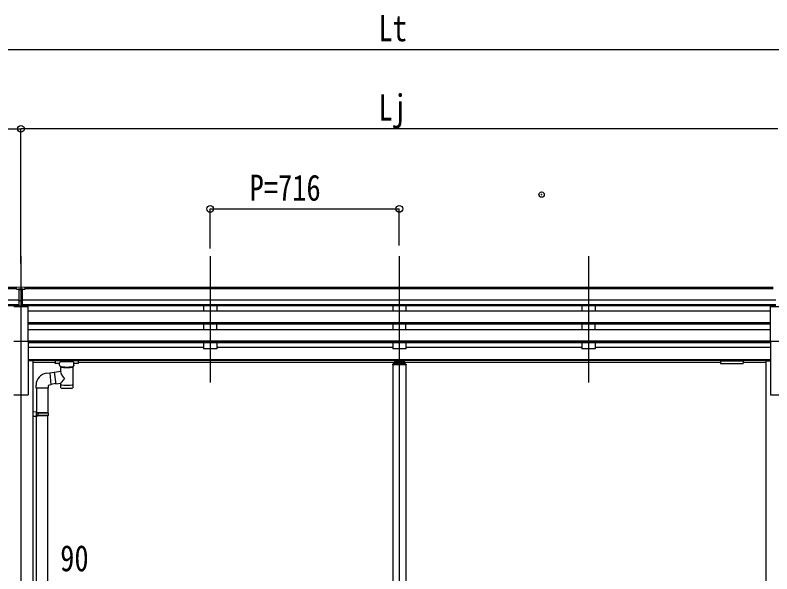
# Model space of a CAD drawing. Units: millimetres, scale not verified. Extents: x -12615 to 12615, y -8910 to 8910.
# Drawn here: x -3849 to -985, y -3306 to -1190 of the extents above; entities that cross this region are included whole.
import ezdxf
from ezdxf.enums import TextEntityAlignment as Align

# ---------------------------------------------------------------- set-up
doc = ezdxf.new("R2010")
doc.units = ezdxf.units.MM
doc.header["$LTSCALE"] = 40
doc.header["$PDMODE"] = 32
doc.header["$PDSIZE"] = 20
for name, color, linetype in [('0-3_YKK_12', 2, 'Continuous'), ('0-4_YKK_13', 4, 'Continuous'), ('0-5_YKK_A1', 4, 'Continuous'), ('0-6_YKK_D', 6, 'Continuous')]:
    doc.layers.add(name, color=color, linetype=linetype)
doc.styles.add('ＭＳ ゴシック', font='')
doc.styles.get('ＭＳ ゴシック').set_extended_font_data('MS Gothic')

msp = doc.modelspace()

# ---------------------------------------------------------------- linework, layer by layer
at = {"layer": '0-3_YKK_12'}
for p, q in [((-3827.2, -2103.15), (-3827.2, -5277.55)), ((-3111.2, -2103.15), (-3111.2, -2580.67)), ((-3111.2, -2103.15), (-3111.2, -2580.67)), ((-2395.2, -2103.15), (-2395.2, -2580.67)), ((-1679.2, -2103.15), (-1679.2, -2580.67)), ((-2395.2, -2507.56), (-2395.2, -4934.42))]:
    msp.add_line(p, q, dxfattribs=at)
at = {"layer": '0-4_YKK_13'}
for p, q in [((-3843.7, -2227.57), (-3843.7, -2219.73)), ((-3843.7, -2227.57), (-3833.7, -2227.57)), ((-3827.2, -2228.39), (-3833.7, -2227.99)), ((-3833.7, -2229.57), (-3820.7, -2229.57)), ((-3820.7, -2228.05), (-3827.2, -2228.37)), ((-3820.7, -2291.2), (-3820.7, -2225.92)), ((-3833.7, -2271.09), (-3827.2, -2271.25)), ((-3833.7, -2290.13), (-3827.2, -2290.53)), ((-3827.2, -2271.25), (-3820.7, -2271.09)), ((-3827.2, -2290.53), (-3820.7, -2290.13)), ((-3854.7, -2293.18), (-3799.7, -2293.18)), ((-3799.7, -2424.98), (-3799.7, -2293.18)), ((-990.7, -2424.98), (-990.7, -2293.18)), ((-990.7, -2293.18), (-935.7, -2293.18)), ((-3854.7, -2424.98), (-3799.7, -2424.98)), ((-990.7, -2424.98), (-935.7, -2424.98)), ((-3697.2, -2497.84), (-3697.2, -2508.6)), ((-3612.2, -2497.17), (-3695.2, -2497.17)), ((-3612.2, -2499.35), (-3695.2, -2499.35)), ((-3680.7, -2509.26), (-3695.2, -2509.26)), ((-3680.7, -2516.07), (-3680.7, -2505.79)), ((-3626.7, -2516.07), (-3626.7, -2505.79)), ((-3612.2, -2509.26), (-3626.7, -2509.26)), ((-3610.2, -2497.84), (-3610.2, -2508.6)), ((-3610.2, -2498.03), (-3610.2, -2499.57)), ((-2420.7, -2513.05), (-2420.7, -2514.55)), ((-2369.7, -2514.55), (-2420.7, -2514.55)), ((-2371.2, -2511.55), (-2419.2, -2511.55)), ((-2417.7, -2507.09), (-2417.7, -2511.55)), ((-2415.2, -2504.52), (-2413.7, -2504.52)), ((-2415.2, -2507.03), (-2415.2, -2511.55)), ((-2415.2, -2507.03), (-2413.7, -2507.03)), ((-2415.2, -2508.92), (-2375.2, -2508.92)), ((-2376.7, -2498.6), (-2413.7, -2498.6)), ((-2413.7, -2498.6), (-2413.7, -2507.03)), ((-2413.7, -2501.09), (-2376.7, -2501.09)), ((-2411.1, -2503.52), (-2411.1, -2504)), ((-2407.65, -2505.41), (-2407.65, -2505.74)), ((-2405.69, -2505.08), (-2405.69, -2505.42)), ((-2405.2, -2504.17), (-2405.2, -2506.86)), ((-2404.71, -2505.08), (-2404.71, -2505.42)), ((-2402.75, -2505.74), (-2402.75, -2505.41)), ((-2399.3, -2503.52), (-2399.3, -2504)), ((-2391.1, -2503.52), (-2391.1, -2504)), ((-2387.65, -2505.41), (-2387.65, -2505.74)), ((-2385.69, -2505.08), (-2385.69, -2505.42)), ((-2385.2, -2504.17), (-2385.2, -2506.86)), ((-2384.71, -2505.08), (-2384.71, -2505.42)), ((-2382.75, -2505.74), (-2382.75, -2505.41)), ((-2379.3, -2503.52), (-2379.3, -2504)), ((-2376.7, -2498.6), (-2376.7, -2507.03)), ((-2376.7, -2504.52), (-2375.2, -2504.52)), ((-2376.7, -2507.03), (-2375.2, -2507.03)), ((-2375.2, -2507.03), (-2375.2, -2511.55)), ((-2372.7, -2511.55), (-2372.7, -2507.09)), ((-2369.7, -2513.05), (-2369.7, -2514.55)), ((-1180.2, -2497.84), (-1180.2, -2508.6)), ((-1180.2, -2497.84), (-1180.2, -2508.6)), ((-1180.2, -2498.03), (-1180.2, -2499.57)), ((-1180.2, -2498.03), (-1180.2, -2499.57)), ((-1178.2, -2497.17), (-1095.2, -2497.17)), ((-1178.2, -2499.35), (-1095.2, -2499.35)), ((-1178.2, -2509.26), (-1095.2, -2509.26)), ((-1093.2, -2497.84), (-1093.2, -2508.6)), ((-3730.56, -2546.08), (-3718.05, -2544.52)), ((-3701.53, -2543.93), (-3717.88, -2546.46)), ((-3701.82, -2542.05), (-3676.6, -2538.14)), ((-3701.82, -2542.05), (-3694.8, -2587.31)), ((-3676.6, -2538.14), (-3676.6, -2520.56)), ((-3630.8, -2520.57), (-3630.78, -2600.86)), ((-3769.96, -2602.09), (-3769.96, -2591.17)), ((-3723.96, -2602.09), (-3769.96, -2602.09)), ((-3768, -2602.09), (-3768, -2692.92)), ((-3726, -2602.09), (-3726, -2695.48)), ((-3695.09, -2585.43), (-3714.21, -2588.4)), ((-3676.6, -2584.49), (-3694.8, -2587.31)), ((-3676.62, -2600.86), (-3676.6, -2584.23)), ((-3766, -2692.98), (-3782, -2692.51)), ((-3782, -2692.51), (-3782, -2710.45)), ((-3766, -2709.98), (-3782, -2710.45)), ((-3766, -2694.98), (-3768, -2694.98)), ((-3725, -2695.48), (-3768, -2695.48)), ((-3724, -2697.48), (-3768, -2697.48)), ((-3724, -2705.48), (-3768, -2705.48)), ((-3725, -2707.48), (-3768, -2707.48)), ((-3768, -3552.17), (-3768, -2710.04)), ((-3766, -2694.98), (-3766, -2692.98)), ((-3766, -2709.98), (-3766, -2707.98)), ((-3763.52, -2697.48), (-3763.09, -2695.48)), ((-3726, -3554.73), (-3726, -2707.48)), ((-3724, -2697.48), (-3725, -2695.48)), ((-3724, -2705.48), (-3725, -2707.48)), ((-3724, -2697.48), (-3724, -2705.48))]:
    msp.add_line(p, q, dxfattribs=at)
for points in [[(-3843.7, -2219.73), (-3825.7, -2219.57), (-3810.7, -2219.7)], [(-3820.7, -2291.2), (-3827.2, -2291.59), (-3833.7, -2291.2), (-3833.7, -2225.86)], [(-3820.7, -2227.53), (-3810.7, -2227.44), (-3810.7, -2219.7)], [(-3820.7, -2272.19), (-3823.96, -2272.27), (-3827.2, -2272.35), (-3830.44, -2272.27), (-3833.7, -2272.19)], [(-3695.2, -2497.17), (-3695.55, -2497.18), (-3696.08, -2497.2), (-3696.53, -2497.25), (-3696.84, -2497.33), (-3697.01, -2497.43), (-3697.13, -2497.57), (-3697.19, -2497.75), (-3697.2, -2497.84)], [(-3695.2, -2509.26), (-3695.55, -2509.26), (-3696.08, -2509.23), (-3696.53, -2509.18), (-3696.84, -2509.1), (-3697.01, -2509), (-3697.13, -2508.87), (-3697.19, -2508.69), (-3697.2, -2508.6)], [(-3676.6, -2520.56), (-3676.83, -2520.47), (-3678.19, -2519.73), (-3679.3, -2518.88), (-3680.06, -2518.02), (-3680.52, -2517.12), (-3680.69, -2516.23)], [(-3626.74, -2516.01), (-3626.72, -2516.37), (-3626.96, -2517.33), (-3627.48, -2518.21), (-3628.29, -2519.05), (-3629.4, -2519.85), (-3630.8, -2520.57)], [(-3610.2, -2497.84), (-3610.24, -2497.64), (-3610.32, -2497.51), (-3610.42, -2497.41), (-3610.52, -2497.35), (-3610.64, -2497.31), (-3610.94, -2497.24), (-3611.43, -2497.2), (-3611.97, -2497.18), (-3612.2, -2497.17)], [(-3610.2, -2508.6), (-3610.24, -2508.79), (-3610.32, -2508.93), (-3610.42, -2509.02), (-3610.52, -2509.08), (-3610.64, -2509.13), (-3610.94, -2509.19), (-3611.43, -2509.24), (-3611.97, -2509.26), (-3612.2, -2509.26)], [(-2406.67, -2505.64), (-2406.48, -2505.67), (-2406.4, -2505.67), (-2406.3, -2505.67), (-2406.13, -2505.66), (-2405.98, -2505.63), (-2405.86, -2505.59), (-2405.77, -2505.54), (-2405.71, -2505.48)], [(-2404.69, -2505.48), (-2404.64, -2505.54), (-2404.55, -2505.59), (-2404.42, -2505.63), (-2404.28, -2505.66), (-2404.11, -2505.67), (-2404, -2505.67), (-2403.92, -2505.67), (-2403.73, -2505.64)], [(-2386.67, -2505.64), (-2386.48, -2505.67), (-2386.4, -2505.67), (-2386.3, -2505.67), (-2386.13, -2505.66), (-2385.98, -2505.63), (-2385.86, -2505.59), (-2385.77, -2505.54), (-2385.71, -2505.48)], [(-2384.69, -2505.48), (-2384.64, -2505.54), (-2384.55, -2505.59), (-2384.42, -2505.63), (-2384.28, -2505.66), (-2384.11, -2505.67), (-2384, -2505.67), (-2383.92, -2505.67), (-2383.73, -2505.64)], [(-1180.2, -2497.84), (-1180.16, -2497.64), (-1180.08, -2497.51), (-1179.98, -2497.41), (-1179.88, -2497.35), (-1179.76, -2497.31), (-1179.47, -2497.24), (-1178.98, -2497.2), (-1178.43, -2497.18), (-1178.2, -2497.17)], [(-1180.2, -2497.84), (-1180.16, -2497.64), (-1180.08, -2497.51), (-1179.98, -2497.41), (-1179.88, -2497.35), (-1179.76, -2497.31), (-1179.47, -2497.24), (-1178.98, -2497.2), (-1178.43, -2497.18), (-1178.2, -2497.17)], [(-1180.2, -2508.6), (-1180.16, -2508.79), (-1180.08, -2508.93), (-1179.98, -2509.02), (-1179.88, -2509.08), (-1179.76, -2509.13), (-1179.47, -2509.19), (-1178.98, -2509.24), (-1178.43, -2509.26), (-1178.2, -2509.26)], [(-1180.2, -2508.6), (-1180.16, -2508.79), (-1180.08, -2508.93), (-1179.98, -2509.02), (-1179.88, -2509.08), (-1179.76, -2509.13), (-1179.47, -2509.19), (-1178.98, -2509.24), (-1178.43, -2509.26), (-1178.2, -2509.26)], [(-1095.2, -2497.17), (-1094.85, -2497.18), (-1094.32, -2497.2), (-1093.87, -2497.25), (-1093.56, -2497.33), (-1093.4, -2497.43), (-1093.28, -2497.57), (-1093.21, -2497.75), (-1093.2, -2497.84)], [(-1095.2, -2509.26), (-1094.85, -2509.26), (-1094.32, -2509.23), (-1093.87, -2509.18), (-1093.56, -2509.1), (-1093.4, -2509), (-1093.28, -2508.87), (-1093.21, -2508.69), (-1093.2, -2508.6)], [(-3718.05, -2544.52), (-3714.04, -2590.34), (-3723.96, -2592.09), (-3723.96, -2602.09)], [(-3766, -2707.98), (-3768, -2707.98), (-3768, -2694.98)], [(-3763.52, -2697.48), (-3763.52, -2705.48), (-3763.09, -2707.48)]]:
    msp.add_lwpolyline(points, dxfattribs=at)
for centre, radius, start, end in [((-2419.2, -2513.05), 1.5, 90, 180), ((-2371.2, -2513.05), 1.5, 0, 90), ((-3724.05, -2591.52), 45.91, 98.14944, 179.55845)]:
    msp.add_arc(centre, radius, start, end, dxfattribs=at)
for centre, major_axis, ratio, start_param, end_param in [((-3802.63, -2229.88), (24.57, -1.51), 0.121868, 3.1422238, 3.1491027), ((-3695.2, -2499.57), (-2, 0), 0.109601, 4.712389, 6.2831853), ((-3653.7, -2505.79), (-27, 0), 0.122176, 3.1415927, 6.2831853), ((-3664.7, -2516.07), (-16, 0), 0.361356, 0, 0.0194874), ((-3612.2, -2499.57), (-2, 0), 0.109601, 3.1415927, 4.712389), ((-2415.2, -2507.09), (0, 2.57), 0.97237, 6.2831853, 7.8539816), ((-2405.2, -2503.52), (5.9, 0), 0.342073, 0, 3.1415927), ((-2405.2, -2498.23), (8.02, 0), 0.939674, 4.4018361, 4.5279947), ((-2405.2, -2498.57), (8.02, 0), 0.939674, 4.4018361, 4.5279947), ((-2405.2, -2497.56), (8.02, 0), 0.939674, 4.6512338, 4.7735441), ((-2405.2, -2498.23), (-8.02, 0), 0.939674, 1.7551906, 1.8813492), ((-2405.2, -2498.57), (-8.02, 0), 0.939674, 1.7551906, 1.8813492), ((-2385.2, -2503.52), (5.9, 0), 0.342073, 0, 3.1415927), ((-2385.2, -2498.23), (8.02, 0), 0.939674, 4.4018361, 4.5279947), ((-2385.2, -2498.57), (8.02, 0), 0.939674, 4.4018361, 4.5279947), ((-2385.2, -2497.56), (8.02, 0), 0.939674, 4.6512338, 4.7735441), ((-2385.2, -2498.23), (-8.02, 0), 0.939674, 1.7551906, 1.8813492), ((-2385.2, -2498.57), (-8.02, 0), 0.939674, 1.7551906, 1.8813492), ((-2375.2, -2507.09), (0, 2.57), 0.97237, 4.712389, 6.2831853), ((-1178.2, -2499.57), (2, 0), 0.109601, 1.5707963, 3.1415927), ((-1178.2, -2499.57), (2, 0), 0.109601, 1.5707963, 3.1415927), ((-1095.2, -2499.57), (2, 0), 0.109601, 0, 1.5707963), ((-3653.7, -2564.68), (22.81, -26.62), 0.234429, 3.1563334, 4.5976381), ((-3653.69, -2521.02), (-22.92, 0.42), 0.07247, 0.0008089, 1.5716053), ((-3653.69, -2522.65), (-22.92, 0.42), 0.07247, 0.0008089, 1.5716053), ((-3653.71, -2521.02), (22.91, 0.42), 0.072511, 4.711586, 6.2823824), ((-3653.71, -2522.65), (22.91, 0.42), 0.072511, 4.711586, 6.2823824), ((-3656.26, -2562.04), (-20.32, -22.25), 0.045535, 4.9756507, 6.2441899), ((-3653.7, -2600.86), (-22.92, 0), 0.101955, 6.2829723, 9.4248207), ((-3653.7, -2588.42), (-22.91, 0), 0.122865, 6.2831853, 9.424778)]:
    msp.add_ellipse(centre, major_axis=major_axis, ratio=ratio, start_param=start_param, end_param=end_param, dxfattribs=at)
for centre in [(-2405.2, -2504), (-2385.2, -2504)]:
    msp.add_ellipse(centre, major_axis=(5.9, 0), ratio=0.342073, dxfattribs=at)
at = {"layer": '0-5_YKK_A1'}
for p, q in [((-3843.7, -2221.14), (-6684.7, -2221.14)), ((-3843.7, -2226.36), (-6684.7, -2226.36)), ((-3820.7, -2226.36), (-3820.7, -2226.36)), ((-979.7, -2221.14), (-3810.7, -2221.14)), ((-979.7, -2226.36), (-3810.7, -2226.36)), ((-3833.7, -2269.89), (-6684.7, -2269.89)), ((-3833.7, -2287.74), (-6684.7, -2287.74)), ((-3833.7, -2290.99), (-6684.7, -2290.99)), ((-969.7, -2269.89), (-3820.7, -2269.89)), ((-969.7, -2287.74), (-3820.7, -2287.74)), ((-969.7, -2290.99), (-3820.7, -2290.99)), ((-3136.2, -2291.09), (-3136.2, -2311.57)), ((-3136.2, -2291.09), (-3136.2, -2311.57)), ((-3086.2, -2291.09), (-3086.2, -2311.57)), ((-3086.2, -2291.09), (-3086.2, -2311.57)), ((-2420.2, -2291.09), (-2420.2, -2311.57)), ((-2370.2, -2291.09), (-2370.2, -2311.57)), ((-1704.2, -2291.09), (-1704.2, -2311.57)), ((-1654.2, -2291.09), (-1654.2, -2311.57)), ((-990.7, -2311.57), (-3799.7, -2311.57)), ((-3086.2, -2311.57), (-3136.2, -2311.57)), ((-3086.2, -2311.57), (-3136.2, -2311.57)), ((-2370.2, -2311.57), (-2420.2, -2311.57)), ((-1654.2, -2311.57), (-1704.2, -2311.57)), ((-990.7, -2354.93), (-3799.7, -2354.93)), ((-990.7, -2356.42), (-3799.7, -2356.42)), ((-990.7, -2360.74), (-3799.7, -2360.74)), ((-3136.2, -2360.74), (-3136.2, -2381.67)), ((-3136.2, -2360.74), (-3136.2, -2381.67)), ((-3086.2, -2381.67), (-3086.2, -2360.74)), ((-3086.2, -2381.67), (-3086.2, -2360.74)), ((-2420.2, -2360.74), (-2420.2, -2381.67)), ((-2370.2, -2381.67), (-2370.2, -2360.74)), ((-1704.2, -2360.74), (-1704.2, -2381.67)), ((-1654.2, -2381.67), (-1654.2, -2360.74)), ((-990.7, -2381.67), (-3799.7, -2381.67)), ((-3086.2, -2381.67), (-3136.2, -2381.67)), ((-3086.2, -2381.67), (-3136.2, -2381.67)), ((-2370.2, -2381.67), (-2420.2, -2381.67)), ((-1654.2, -2381.67), (-1704.2, -2381.67)), ((-3799.7, -2424.98), (-3799.7, -2627.55)), ((-990.7, -2425.03), (-3799.7, -2425.03)), ((-990.7, -2426.53), (-3799.7, -2426.53)), ((-990.7, -2430.85), (-3799.7, -2430.85)), ((-3136.2, -2430.85), (-3136.2, -2453.89)), ((-3136.2, -2430.85), (-3136.2, -2453.89)), ((-3086.2, -2430.85), (-3086.2, -2453.89)), ((-3086.2, -2430.85), (-3086.2, -2453.89)), ((-2420.2, -2430.85), (-2420.2, -2453.89)), ((-2370.2, -2430.85), (-2370.2, -2453.89)), ((-1704.2, -2430.85), (-1704.2, -2453.89)), ((-1654.2, -2430.85), (-1654.2, -2453.89)), ((-990.7, -2424.98), (-990.7, -2627.55)), ((-3136.2, -2448.95), (-3799.7, -2448.95)), ((-3086.2, -2453.89), (-3136.2, -2453.89)), ((-3086.2, -2453.89), (-3136.2, -2453.89)), ((-2420.2, -2448.95), (-3086.2, -2448.95)), ((-2370.2, -2453.89), (-2420.2, -2453.89)), ((-1704.2, -2448.95), (-2370.2, -2448.95)), ((-1654.2, -2453.89), (-1704.2, -2453.89)), ((-990.7, -2448.95), (-1654.2, -2448.95)), ((-990.7, -2495.96), (-3799.7, -2495.96)), ((-990.7, -2497.36), (-3799.7, -2497.36)), ((-3782, -2498.55), (-3799.7, -2498.55)), ((-3782, -2498.55), (-3782, -5127.55)), ((-3697.2, -2505.05), (-3782, -2505.05)), ((-1180.2, -2505.05), (-3610.2, -2505.05)), ((-2420.2, -2514.55), (-2420.2, -4877.55)), ((-2370.2, -2514.55), (-2370.2, -4877.55)), ((-1008.4, -2505.05), (-1093.2, -2505.05)), ((-1008.4, -2498.55), (-1008.4, -5127.55)), ((-1008.4, -2498.55), (-990.7, -2498.55)), ((-3854.7, -2627.55), (-3799.7, -2627.55)), ((-990.7, -2627.55), (-935.7, -2627.55))]:
    msp.add_line(p, q, dxfattribs=at)
msp.add_point((-1856.53, -1869.99), dxfattribs=at)
at = {"layer": '0-6_YKK_D'}
for p, q in [((-6531.2, -1321.14), (1740.8, -1321.14)), ((-6691.2, -1621.14), (-3827.2, -1621.14)), ((-3827.2, -2130.71), (-3827.2, -1620.14)), ((-3827.2, -2130.71), (-3827.2, -1620.14)), ((-963.2, -1621.14), (-3827.2, -1621.14)), ((-3111.2, -2074.26), (-3111.2, -1923.16)), ((-3111.2, -1924.16), (-2395.2, -1924.16)), ((-2395.2, -2063.13), (-2395.2, -1923.16))]:
    msp.add_line(p, q, dxfattribs=at)
for centre in [(-3827.2, -1621.14), (-3827.2, -1621.14), (-3111.2, -1924.16), (-2395.2, -1924.16)]:
    msp.add_circle(centre, 12.75, dxfattribs=at)

# ---------------------------------------------------------------- texts
at = {"layer": '0-6_YKK_D', "style": 'ＭＳ ゴシック', "width": 0.8}
for s, p in [('Lt', (-2474.4, -1319.14)), ('Lj', (-2474.4, -1619.14)), ('P=716', (-2962, -1922.86)), ('90', (-3678.7, -3325.39))]:
    msp.add_text(s, height=98.97, dxfattribs=at).set_placement(p, align=Align.BOTTOM_LEFT)

doc.saveas('drawing.dxf')
